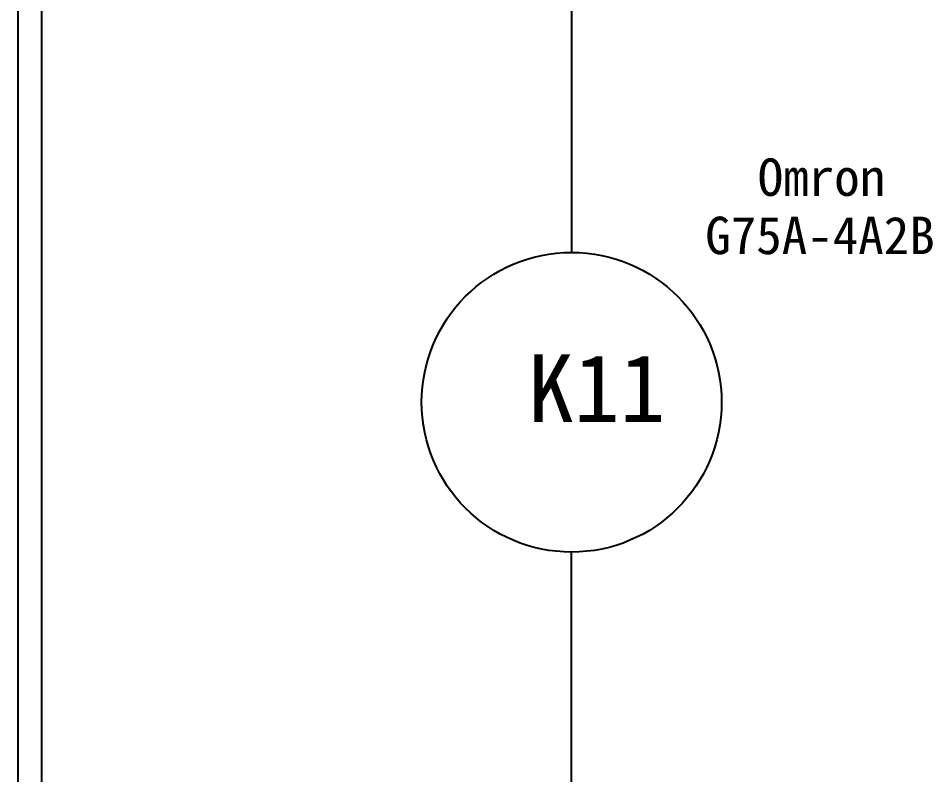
# Model space of a CAD drawing. Extents: x 10 to 297, y 3 to 207.
# Drawn here: x 10 to 58.79, y 66.44 to 106.82 of the extents above; entities that cross this region are included whole.
import ezdxf

# ---------------------------------------------------------------- set-up
doc = ezdxf.new("R2010")
doc.units = 0
doc.layers.get('0').update_dxf_attribs({"linetype": 'CONTINUOUS'})
doc.layers.add('圖框層', color=7, linetype='CONTINUOUS')
doc.layers.add('標尺寸層', color=3, linetype='CONTINUOUS')
doc.styles.add('STSL', font='kaiu.ttf')

msp = doc.modelspace()

# ---------------------------------------------------------------- linework, layer by layer
msp.add_circle((39.521, 86.321), 8)
at = {"layer": '圖框層', "color": 7}
for p, q in [((10, 3), (10, 206.969)), ((11.25, 4.25), (11.25, 205.719))]:
    msp.add_line(p, q, dxfattribs=at)
at = {"layer": '標尺寸層', "color": 0}
for p, q in [((39.521, 121.7), (39.521, 105.17)), ((39.521, 105.17), (39.521, 94.321)), ((39.521, 64.172), (39.521, 78.321))]:
    msp.add_line(p, q, dxfattribs=at)

# ---------------------------------------------------------------- texts
at = {"layer": '圖框層', "color": 4, "style": 'STSL'}
for s, height, p in [('Omron', 2, (49.451, 97.338)), ('G75A-4A2B', 2, (46.651, 94.229)), ('K11', 3.6, (37.187, 85.276))]:
    msp.add_text(s, height=height, dxfattribs=at).set_placement(p)

doc.saveas('drawing.dxf')
